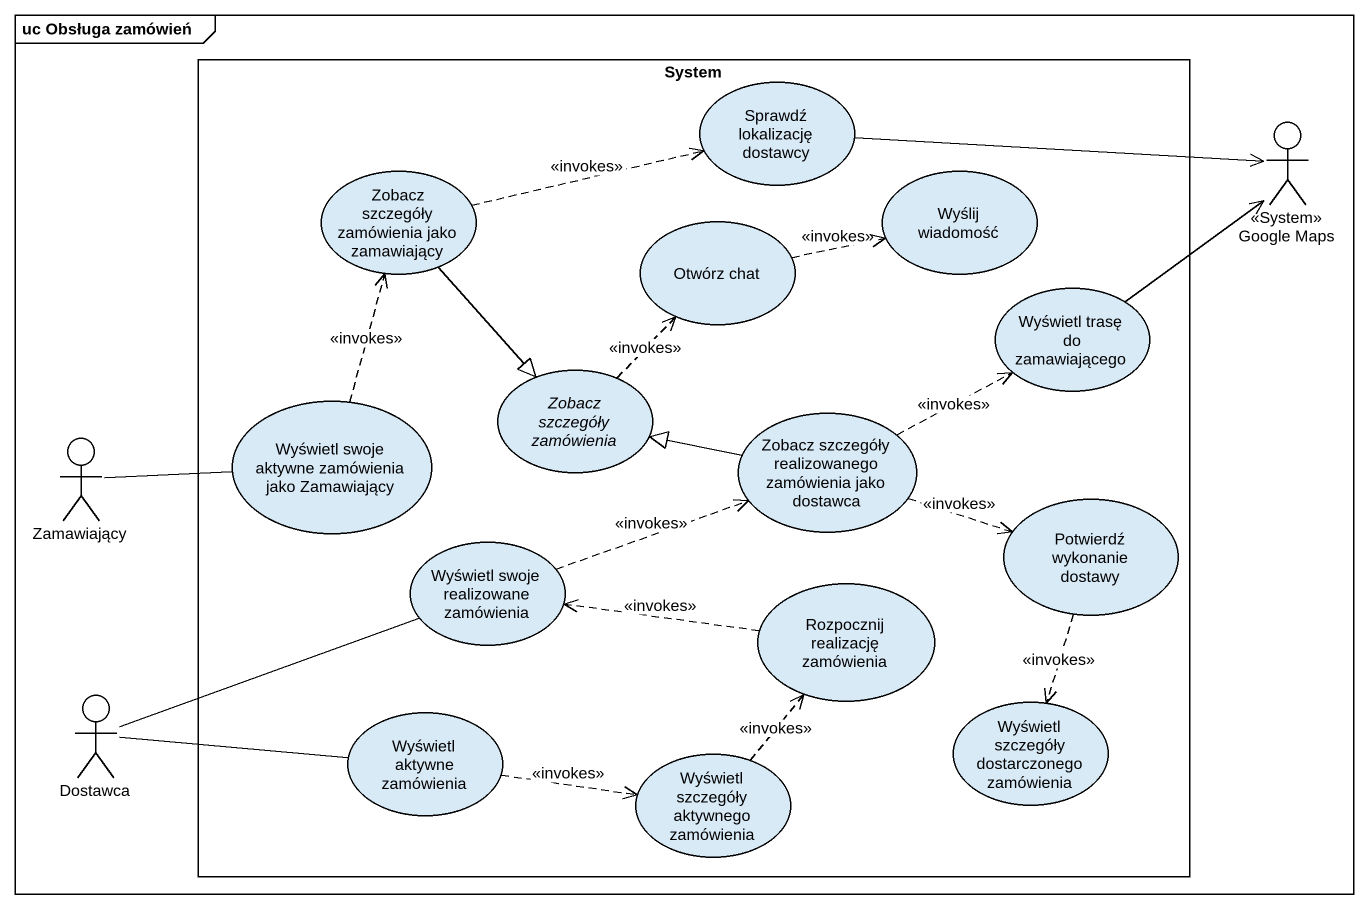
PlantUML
@startuml
mainframe uc Obsługa zamówień
rectangle System {
  usecase "Sprawdź lokalizację dostawcy" as Sprawdź_lokalizację_dostawcy
  usecase "Zobacz szczegóły zamówienia jako zamawiający" as Zobacz_szczegóły_zamówienia
  usecase "Wyślij wiadomość" as Wyślij_wiadomość
  usecase "Otwórz chat" as Otwórz_chat
  usecase "Wyświetl trasę do zamawiającego" as Wyświetl_trasę_do
  usecase "Zobacz szczegóły zamówienia" as Zobacz_szczegóły_zamówienia_2
  usecase "Wyświetl swoje aktywne zamówienia jako Zamawiający" as Wyświetl_swoje_aktywne
  usecase "Zobacz szczegóły realizowanego zamówienia jako dostawca" as Zobacz_szczegóły
  usecase "Potwierdź wykonanie dostawy" as Potwierdź_wykonanie_dostawy
  usecase "Wyświetl swoje realizowane zamówienia" as Wyświetl_swoje_realizowane
  usecase "Rozpocznij realizację zamówienia" as Rozpocznij_realizację
  usecase "Wyświetl aktywne zamówienia" as Wyświetl_aktywne_zamówienia
  usecase "Wyświetl szczegóły dostarczonego zamówienia" as Wyświetl_szczegóły
  usecase "Wyświetl szczegóły aktywnego zamówienia" as Wyświetl_szczegóły_2
}
actor "Google Maps" as Google_Maps <<System>>
actor Zamawiający
actor Dostawca
Sprawdź_lokalizację_dostawcy -right-> Google_Maps
Zobacz_szczegóły_zamówienia .right.> Sprawdź_lokalizację_dostawcy : <<invokes>>
Zobacz_szczegóły_zamówienia --|> Zobacz_szczegóły_zamówienia_2
Otwórz_chat .right.> Wyślij_wiadomość : <<invokes>>
Wyświetl_trasę_do -up-> Google_Maps
Zobacz_szczegóły_zamówienia_2 .up.> Otwórz_chat : <<invokes>>
Zamawiający -right- Wyświetl_swoje_aktywne
Wyświetl_swoje_aktywne .up.> Zobacz_szczegóły_zamówienia : <<invokes>>
Zobacz_szczegóły .right.> Wyświetl_trasę_do : <<invokes>>
Zobacz_szczegóły -left-|> Zobacz_szczegóły_zamówienia_2
Zobacz_szczegóły .right.> Potwierdź_wykonanie_dostawy : <<invokes>>
Potwierdź_wykonanie_dostawy ..> Wyświetl_szczegóły : <<invokes>>
Wyświetl_swoje_realizowane .right.> Zobacz_szczegóły : <<invokes>>
Rozpocznij_realizację .left.> Wyświetl_swoje_realizowane : <<invokes>>
Dostawca -right- Wyświetl_swoje_realizowane
Dostawca -right- Wyświetl_aktywne_zamówienia
Wyświetl_aktywne_zamówienia .right.> Wyświetl_szczegóły_2 : <<invokes>>
Wyświetl_szczegóły_2 .up.> Rozpocznij_realizację : <<invokes>>
@enduml
